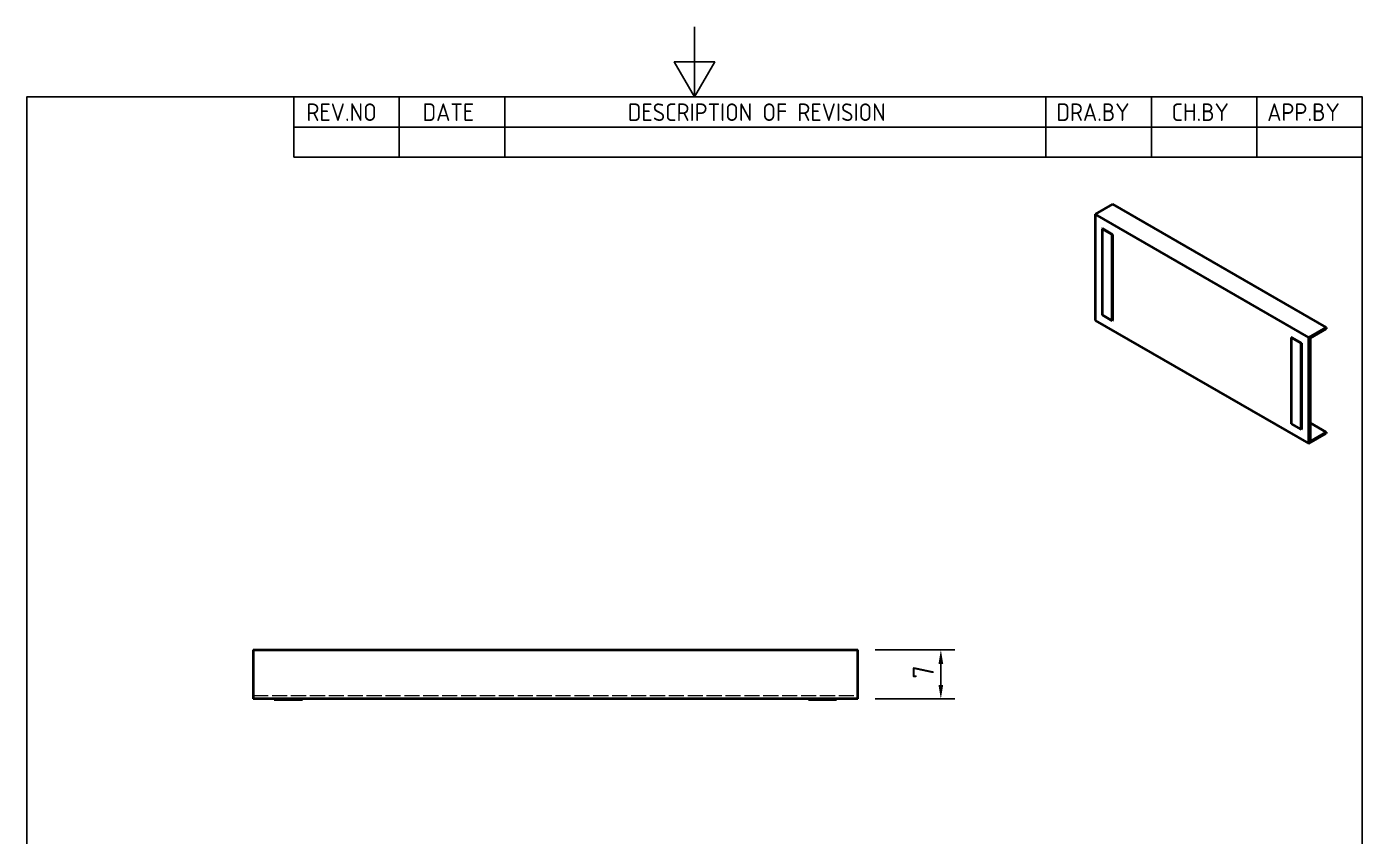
# Model space of a CAD drawing. Header units: millimetres. Extents: x 0 to 210, y 0 to 297.
# Drawn here: x 10 to 200, y 181.8 to 297 of the extents above; entities that cross this region are included whole.
import ezdxf

# ---------------------------------------------------------------- set-up
doc = ezdxf.new("R2010")
doc.units = ezdxf.units.MM
doc.linetypes.add('DASHED', pattern=[0.2067, 0.1654, -0.0413])
doc.layers.get('0').update_dxf_attribs({"color": 3, "lineweight": 25})
for name, color, linetype, lineweight in [('가려진 것(ISO)', 2, 'DASHED', 18), ('가시적인 것(ISO)', 3, 'Continuous', 40), ('경계(ISO)', 7, 'Continuous', 25), ('기호(ISO)', 5, 'Continuous', 25), ('치수(ISO)', 2, 'Continuous', 25)]:
    doc.layers.add(name, color=color, linetype=linetype, lineweight=lineweight)
doc.styles.add('ISO Proportiona M2B', font='isocp.shx')
doc.styles.add('치수 텍스트_PSTEK_POSCO', font='isocp.shx')
doc.dimstyles.new('PSTEK-01', dxfattribs={"dimtxt": 3, "dimasz": 2, "dimexe": 2, "dimexo": 2.5, "dimgap": 1, "dimtad": 1, "dimrnd": 1e-08, "dimdsep": 46, "dimtxsty": '치수 텍스트_PSTEK_POSCO', "dimcen": 0.09, "dimdle": 10, "dimclrd": 7, "dimclre": 7, "dimclrt": 2, "dimadec": 1, "dimazin": 2, "dimtfac": 1, "dimtmove": 0, "dimatfit": 3, "dimfxl": 0, "dimtolj": 1, "dimlwd": -1, "dimlwe": -1, "dimarcsym": 0})

# ---------------------------------------------------------------- blocks, each defined once
blk = doc.blocks.new('경계 Default Border')
at = {"layer": '경계(ISO)', "flags": 128}
for points in [[(105, 297.0000076293945), (105, 287.0000076293945), (102.1132469177246, 292.0000076293945), (107.8867530822754, 292.0000076293945), (105, 287.0000076293945)], [(10, 10), (10, 287.0000076293945), (200, 287.0000076293945), (200, 10), (10, 10)]]:
    blk.add_lwpolyline(points, dxfattribs=at)
blk = doc.blocks.new('*D30')
at = {"layer": 'Defpoints', "color": 0, "transparency": 16777216}
for p in [(128.2223853188631, 208.3232690449523), (140.0467092477105, 208.3232690449523), (128.2223853188631, 201.3232690449523)]:
    blk.add_point(p, dxfattribs=at)
at = {"layer": '치수(ISO)', "color": 7, "transparency": 16777216}
for p, q in [((130.7223853188631, 208.3232690449523), (142.0467092477105, 208.3232690449523)), ((140.0467092477105, 203.3232690449523), (140.0467092477105, 206.3232690449523)), ((130.7223853188631, 201.3232690449523), (142.0467092477105, 201.3232690449523))]:
    blk.add_line(p, q, dxfattribs=at)
for points in [[(139.7133759143772, 206.3232690449523), (140.3800425810439, 206.3232690449523), (140.0467092477105, 208.3232690449523)], [(139.7133759143772, 203.3232690449523), (140.3800425810439, 203.3232690449523), (140.0467092477105, 201.3232690449523)]]:
    blk.add_solid(points, dxfattribs=at)
at = {"layer": '치수(ISO)', "color": 2, "transparency": 16777216, "insert": (137.5467092477105, 204.2232690449523), "char_height": 3, "attachment_point": 4, "rotation": 90, "style": '치수 텍스트_PSTEK_POSCO'}
blk.add_mtext('\\A1;7', dxfattribs=at)

msp = doc.modelspace()

# ---------------------------------------------------------------- linework, layer by layer
at = {"layer": '가려진 것(ISO)', "ltscale": 13.00193500518799}
msp.add_line((42.22238531886312, 201.8232690449522), (128.2223853188631, 201.8232690449522), dxfattribs=at)
at = {"layer": '가시적인 것(ISO)'}
for p, q in [((164.4589057141888, 271.7250602120238), (161.9840319800363, 270.2998752137504)), ((164.4589057141888, 271.7250602120238), (194.8644973052149, 254.215644518956)), ((161.9840319800363, 270.2998752137504), (161.9840319800363, 255.1752534041634)), ((192.3896235710623, 252.7904595206826), (161.9840319800363, 270.2998752137504)), ((163.0446921518163, 268.2583741745876), (163.0093368127569, 268.238014388898)), ((163.0093368127569, 268.238014388898), (163.0093368127569, 255.9748075162598)), ((164.4235503751302, 267.4236229613134), (163.0093368127569, 268.238014388898)), ((163.0446921518163, 268.2583741745876), (164.4589057141896, 267.443982747003)), ((164.4589057141896, 267.443982747003), (164.4235503751302, 267.4236229613134)), ((164.4235503751302, 255.1604160886753), (164.4235503751302, 267.4236229613134)), ((164.4589057141896, 267.443982747003), (164.4589057141896, 255.1807758743649)), ((161.9840319800363, 255.1752534041634), (192.3896235710623, 237.6658377110957)), ((163.0093368127569, 255.9748075162598), (164.4235503751302, 255.1604160886753)), ((164.4589057141896, 255.1807758743649), (164.4235503751302, 255.1604160886753)), ((189.9147498369091, 252.7849370504812), (189.8793944978497, 252.7645772647915)), ((189.8793944978497, 252.7645772647915), (189.8793944978497, 240.5013703921534)), ((191.2936080602231, 251.950185837207), (189.8793944978497, 252.7645772647915)), ((189.9147498369091, 252.7849370504812), (191.3289633992824, 251.9705456228966)), ((192.3896235710623, 252.7904595206826), (194.8644973052149, 254.215644518956)), ((192.3896235710623, 237.6658377110957), (192.3896235710623, 252.7904595206826)), ((194.8644973052149, 254.0112577377454), (192.566400266359, 252.6878716679201)), ((194.8644973052149, 254.215644518956), (194.8644973052149, 254.0112577377454)), ((191.3289633992824, 251.9705456228966), (191.2936080602231, 251.950185837207)), ((191.2936080602231, 239.6869789645689), (191.2936080602231, 251.950185837207)), ((191.3289633992824, 251.9705456228966), (191.3289633992824, 239.7073387502585)), ((192.566400266359, 252.6878716679201), (192.566400266359, 237.9720234207544)), ((189.8793944978497, 240.5013703921534), (191.2936080602231, 239.6869789645689)), ((191.3289633992824, 239.7073387502585), (191.2936080602231, 239.6869789645689)), ((192.566400266359, 240.6187955604042), (194.8644973052149, 239.2954094905797)), ((192.3896235710623, 237.6658377110957), (194.8644973052149, 239.091022709369)), ((192.566400266359, 237.9720234207544), (194.8644973052149, 239.2954094905797)), ((194.8644973052149, 239.2954094905797), (194.8644973052149, 239.091022709369)), ((42.22238531886312, 208.3232690449523), (128.2223853188631, 208.3232690449523)), ((42.22238531886312, 208.3232690449523), (42.22238531886312, 201.3232690449523)), ((128.2223853188631, 201.3232690449523), (128.2223853188631, 208.3232690449523)), ((128.2223853188631, 201.3232690449523), (42.22238531886312, 201.3232690449523)), ((45.22238531886312, 201.3232690449513), (45.22238531886312, 201.2232690449513)), ((49.22238531886311, 201.2232690449513), (45.22238531886312, 201.2232690449513)), ((49.22238531886311, 201.3232690449513), (49.22238531886311, 201.2232690449513)), ((121.2223853188631, 201.3232690449513), (121.2223853188631, 201.2232690449513)), ((125.2223853188631, 201.2232690449513), (121.2223853188631, 201.2232690449513)), ((125.2223853188631, 201.3232690449513), (125.2223853188631, 201.2232690449513))]:
    msp.add_line(p, q, dxfattribs=at)
at = {"layer": '기호(ISO)'}
for p, q in [((48.00000000000001, 287.0000076293945), (200, 287.0000076293945)), ((48.00000000000001, 287.0000076293945), (48.00000000000001, 282.7200076293945)), ((63.00000000000001, 287.0000076293945), (63.00000000000001, 282.7200076293945)), ((78, 287.0000076293945), (78, 282.7200076293945)), ((155, 287.0000076293945), (155, 282.7200076293945)), ((170, 287.0000076293945), (170, 282.7200076293945)), ((185, 287.0000076293945), (185, 282.7200076293945)), ((200, 287.0000076293945), (200, 282.7200076293945)), ((48.00000000000001, 282.7200076293945), (200, 282.7200076293945)), ((48.00000000000001, 282.7200076293945), (48.00000000000001, 278.4400076293945)), ((63.00000000000001, 282.7200076293945), (63.00000000000001, 278.4400076293945)), ((78, 282.7200076293945), (78, 278.4400076293945)), ((155, 282.7200076293945), (155, 278.4400076293945)), ((170, 282.7200076293945), (170, 278.4400076293945)), ((185, 282.7200076293945), (185, 278.4400076293945)), ((200, 282.7200076293945), (200, 278.4400076293945)), ((48.00000000000001, 278.4400076293945), (200, 278.4400076293945))]:
    msp.add_line(p, q, dxfattribs=at)

# ---------------------------------------------------------------- block references
msp.add_blockref('경계 Default Border', (0, 0))

# ---------------------------------------------------------------- texts
at = {"layer": '기호(ISO)', "color": 2, "char_height": 2.5, "attachment_point": 7, "style": 'ISO Proportiona M2B'}
for s, insert in [('REV.NO', (49.7871163682308, 283.5831900503393)), ('DATE', (66.31423177283666, 283.5831900503393)), ('DESCRIPTION OF REVISION', (95.50702043336295, 283.5831900503393)), ('DRA.BY', (156.4757339553203, 283.5831900503393)), ('CH.BY', (172.8642915086116, 283.5831900503393)), ('APP.BY', (186.4777339604403, 283.5831900503393))]:
    msp.add_mtext(s, dxfattribs=dict(at, insert=insert))

# ---------------------------------------------------------------- dimensions: what is measured, and where the dimension line sits
at = {"layer": '치수(ISO)', "color": 7}
dim = msp.add_linear_dim(base=(140.0467092477105, 208.3232690449523), p1=(128.2223853188631, 201.3232690449523), p2=(128.2223853188631, 208.3232690449523), angle=90, dimstyle='PSTEK-01', override={"dimdec": 2, "dimtp": 0, "dimtm": -0, "dimtdec": 2, "dimtofl": 0, "dimatfit": 1}, dxfattribs=at)
dim.commit()
dim.dimension.update_dxf_attribs({"geometry": '*D30', "text_midpoint": (140.0467092477105, 204.8232690449523), "dimtype": 160})

doc.saveas('drawing.dxf')
